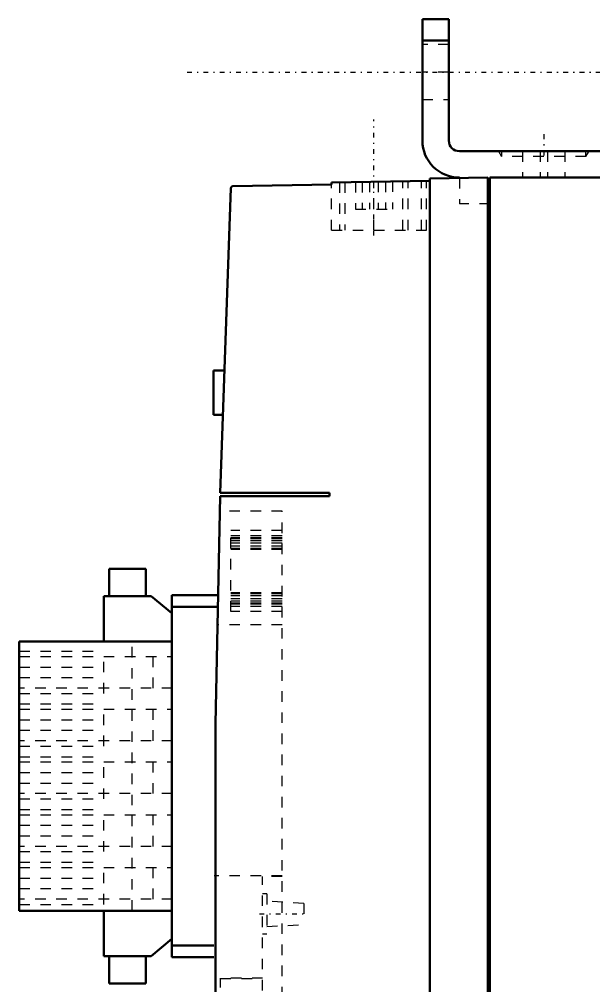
# Model space of a CAD drawing. Header units: millimetres. Extents: x 0 to 217, y 0 to 349.
# Drawn here: x 67.3 to 121.8, y 257.3 to 348.9 of the extents above; entities that cross this region are included whole.
import ezdxf

# ---------------------------------------------------------------- set-up
doc = ezdxf.new("R2010")
doc.units = ezdxf.units.MM
doc.linetypes.add('Center', pattern=[1.5, 0.45, -0.5, 0.05, -0.5])
doc.linetypes.add('Dashed', pattern=[2, 1, -1])
for name, color, linetype, lineweight in [('AM_4', 7, 'Continuous', 50), ('AM_6', 2, 'Continuous', 35), ('AM_7', 7, 'Center', 25), ('AM_9', 6, 'Dashed', 25)]:
    doc.layers.add(name, color=color, linetype=linetype, lineweight=lineweight)

# ---------------------------------------------------------------- blocks, each defined once
blk = doc.blocks.new('4_MADLN05SE_2_in_MADLN05SE_1100')
at = {"layer": 'AM_4'}
for p, q in [((105.535, 348.894), (105.535, 337.394)), ((108.035, 348.894), (105.535, 348.894)), ((108.035, 337.394), (108.035, 348.894)), ((108.035, 346.894), (105.535, 346.894)), ((109.035, 336.394), (134.535, 336.394)), ((106.235, 333.598), (96.935, 333.436)), ((111.735, 333.894), (106.235, 333.798)), ((106.235, 333.798), (106.235, 183.99)), ((109.035, 333.894), (109.035, 333.847)), ((111.735, 183.894), (111.735, 333.894)), ((126.285, 333.894), (111.935, 333.894)), ((111.935, 333.894), (111.935, 183.894)), ((87.387, 332.881), (86.373, 303.994)), ((96.935, 333.236), (87.583, 333.072)), ((96.935, 333.436), (96.935, 333.236)), ((111.935, 331.894), (111.735, 331.894)), ((86.721, 315.594), (85.735, 315.594)), ((85.735, 311.394), (85.735, 315.594)), ((86.586, 311.394), (85.735, 311.394)), ((86.365, 303.694), (85.932, 282.108)), ((96.735, 303.694), (86.365, 303.694)), ((86.373, 303.994), (96.735, 303.994)), ((96.735, 303.994), (96.735, 303.694)), ((75.835, 296.814), (75.835, 294.214)), ((79.335, 296.814), (75.835, 296.814)), ((79.335, 294.214), (79.335, 296.814)), ((79.835, 294.214), (75.335, 294.214)), ((75.335, 294.214), (75.335, 289.914)), ((81.775, 292.586), (79.835, 294.214)), ((81.775, 294.314), (86.143, 294.314)), ((81.775, 259.994), (81.775, 294.314)), ((81.775, 293.214), (86.12, 293.214)), ((67.335, 264.394), (67.335, 289.914)), ((67.335, 289.914), (81.775, 289.914)), ((85.932, 235.48), (85.932, 282.108)), ((67.335, 264.394), (81.775, 264.394)), ((75.335, 264.394), (75.335, 260.094)), ((79.835, 260.094), (81.775, 261.722)), ((81.775, 261.094), (85.773, 261.094)), ((75.335, 260.094), (79.835, 260.094)), ((75.835, 260.094), (75.835, 257.494)), ((79.335, 257.494), (79.335, 260.094)), ((81.775, 259.994), (85.772, 259.994)), ((75.835, 257.494), (79.335, 257.494))]:
    blk.add_line(p, q, dxfattribs=at)
blk.add_lwpolyline([(87.583, 333.072), (87.566, 333.071), (87.549, 333.069), (87.532, 333.065), (87.515, 333.059), (87.499, 333.052), (87.484, 333.044), (87.469, 333.034), (87.456, 333.023), (87.443, 333.011), (87.431, 332.998), (87.421, 332.984), (87.412, 332.969), (87.404, 332.954), (87.398, 332.938), (87.393, 332.921), (87.389, 332.904), (87.387, 332.886), (87.387, 332.881)], dxfattribs=at)
for radius in [3.5, 1]:
    blk.add_arc((109.035, 337.394), radius, 180, 270, dxfattribs=at)
at = {"layer": 'AM_7'}
for p, q in [((83.235, 343.894), (138.235, 343.894)), ((100.935, 328.394), (100.935, 339.394)), ((117.035, 337.994), (117.035, 335.794)), ((90.095, 264.094), (94.495, 264.094))]:
    blk.add_line(p, q, dxfattribs=at)
at = {"layer": 'AM_9'}
for p, q in [((108.035, 346.494), (105.535, 346.494)), ((108.035, 343.894), (105.535, 343.894)), ((105.535, 341.294), (108.035, 341.294)), ((112.735, 336.394), (113.035, 335.894)), ((113.035, 336.394), (113.035, 335.894)), ((115.035, 336.394), (115.035, 333.894)), ((116.685, 336.394), (116.685, 333.894)), ((117.385, 336.394), (117.385, 333.894)), ((119.035, 336.394), (119.035, 333.894)), ((121.035, 335.894), (121.035, 336.394)), ((121.035, 335.894), (121.335, 336.394)), ((121.035, 335.894), (113.035, 335.894)), ((97.685, 333.449), (97.685, 328.894)), ((98.185, 333.457), (98.185, 328.894)), ((99.185, 333.475), (99.185, 330.894)), ((99.835, 333.486), (99.835, 330.894)), ((100.535, 333.498), (100.535, 330.894)), ((100.918, 328.894), (100.918, 333.505)), ((100.935, 328.894), (100.935, 333.505)), ((101.335, 333.512), (101.335, 330.894)), ((102.035, 333.525), (102.035, 330.894)), ((102.685, 333.536), (102.685, 330.894)), ((103.685, 328.894), (103.685, 333.553)), ((104.185, 328.894), (104.185, 333.562)), ((105.435, 328.894), (105.435, 333.584)), ((105.935, 328.894), (105.935, 333.593)), ((109.035, 333.847), (109.035, 331.394)), ((96.935, 328.894), (96.935, 333.236)), ((99.185, 330.894), (102.685, 330.894)), ((111.935, 331.394), (109.035, 331.394)), ((96.935, 328.894), (105.935, 328.894)), ((92.245, 302.284), (86.328, 302.284)), ((92.245, 214.194), (92.245, 302.284)), ((92.245, 300.444), (87.395, 300.444)), ((87.395, 292.744), (87.395, 300.444)), ((92.245, 299.944), (87.395, 299.944)), ((92.245, 299.744), (87.395, 299.744)), ((92.245, 299.644), (87.395, 299.644)), ((92.245, 299.444), (87.395, 299.444)), ((92.245, 299.244), (87.395, 299.244)), ((92.245, 298.944), (87.395, 298.944)), ((92.245, 298.744), (87.395, 298.744)), ((92.245, 298.644), (87.395, 298.644)), ((92.245, 294.544), (87.395, 294.544)), ((92.245, 294.444), (87.395, 294.444)), ((92.245, 294.244), (87.395, 294.244)), ((92.245, 293.944), (87.395, 293.944)), ((92.245, 293.744), (87.395, 293.744)), ((92.245, 293.544), (87.395, 293.544)), ((92.245, 293.444), (87.395, 293.444)), ((92.245, 293.244), (87.395, 293.244)), ((92.245, 292.744), (87.395, 292.744)), ((92.245, 291.484), (86.086, 291.484)), ((78.03, 264.394), (78.03, 289.914)), ((81.775, 289.914), (81.835, 289.914)), ((81.835, 289.914), (81.835, 288.494)), ((67.335, 288.994), (75.335, 288.994)), ((75.335, 284.994), (75.335, 288.994)), ((67.335, 288.494), (81.835, 288.494)), ((80.03, 285.494), (80.03, 288.494)), ((67.335, 287.494), (75.335, 287.494)), ((67.335, 286.494), (75.335, 286.494)), ((81.835, 285.494), (67.335, 285.494)), ((67.335, 284.994), (75.335, 284.994)), ((81.835, 285.494), (81.835, 283.494)), ((67.335, 283.994), (75.335, 283.994)), ((75.335, 279.994), (75.335, 283.994)), ((67.335, 283.494), (81.835, 283.494)), ((80.03, 280.494), (80.03, 283.494)), ((67.335, 282.494), (75.335, 282.494)), ((67.335, 281.494), (75.335, 281.494)), ((81.835, 280.494), (67.335, 280.494)), ((81.835, 280.494), (81.835, 278.494)), ((67.335, 279.994), (75.335, 279.994)), ((67.335, 278.994), (75.335, 278.994)), ((67.335, 278.494), (81.835, 278.494)), ((75.335, 274.994), (75.335, 278.994)), ((80.03, 275.494), (80.03, 278.494)), ((67.335, 277.494), (75.335, 277.494)), ((67.335, 276.494), (75.335, 276.494)), ((81.835, 275.494), (67.335, 275.494)), ((67.335, 274.994), (75.335, 274.994)), ((81.835, 275.494), (81.835, 273.494)), ((67.335, 273.994), (75.335, 273.994)), ((75.335, 269.994), (75.335, 273.994)), ((67.335, 273.494), (81.835, 273.494)), ((80.03, 270.494), (80.03, 273.494)), ((67.335, 272.494), (75.335, 272.494)), ((67.335, 271.494), (75.335, 271.494)), ((81.835, 270.494), (67.335, 270.494)), ((81.835, 270.494), (81.835, 268.494)), ((67.335, 269.994), (75.335, 269.994)), ((67.335, 268.994), (75.335, 268.994)), ((67.335, 268.494), (81.835, 268.494)), ((75.335, 264.994), (75.335, 268.994)), ((80.03, 265.494), (80.03, 268.494)), ((67.335, 267.494), (75.335, 267.494)), ((92.245, 267.694), (85.795, 267.694)), ((92.245, 267.624), (90.395, 267.624)), ((90.395, 214.844), (90.395, 267.624)), ((67.335, 266.494), (75.335, 266.494)), ((90.795, 265.994), (90.395, 265.994)), ((90.795, 265.994), (90.795, 262.194)), ((81.835, 265.494), (67.335, 265.494)), ((67.335, 264.994), (75.335, 264.994)), ((81.835, 265.494), (81.835, 264.394)), ((94.295, 265.094), (90.795, 265.294)), ((94.295, 265.094), (94.295, 263.094)), ((81.835, 264.394), (81.775, 264.394)), ((90.795, 262.894), (94.295, 263.094)), ((90.395, 262.194), (90.795, 262.194)), ((90.395, 258.004), (86.395, 258.004)), ((86.395, 223.11), (86.395, 258.004)), ((86.395, 257.97), (90.395, 257.97))]:
    blk.add_line(p, q, dxfattribs=at)
at = {"layer": 'AM_6', "flags": 8}
for tag, p in [('NN', (222.235, 348.894)), ('NT', (222.235, 348.394)), ('NB', (222.235, 347.894)), ('NBSYN', (222.235, 347.394)), ('LINA', (222.235, 346.894)), ('CNSORDERNO', (222.235, 346.394)), ('F', (222.235, 345.894)), ('MC', (222.235, 345.394)), ('PSV', (222.235, 344.894)), ('ES', (222.235, 344.394)), ('COMPANY', (222.235, 343.894))]:
    blk.add_attdef(tag, p, '', height=0.5, dxfattribs=at)
blk = doc.blocks.new('1_MADLN05SE_1100')
blk.add_blockref('4_MADLN05SE_2_in_MADLN05SE_1100', (0, 0))
at = {"layer": 'AM_6', "flags": 8}
for tag, p in [('NN', (222.235, 348.894)), ('NT', (222.235, 348.394)), ('NB', (222.235, 347.894)), ('NBSYN', (222.235, 347.394)), ('LINA', (222.235, 346.894)), ('CNSORDERNO', (222.235, 346.394)), ('F', (222.235, 345.894)), ('MC', (222.235, 345.394)), ('PSV', (222.235, 344.894)), ('ES', (222.235, 344.394)), ('COMPANY', (222.235, 343.894))]:
    blk.add_attdef(tag, p, '', height=0.5, dxfattribs=at)

msp = doc.modelspace()

# ---------------------------------------------------------------- block references
msp.add_blockref('1_MADLN05SE_1100', (0, 0))

doc.saveas('drawing.dxf')
